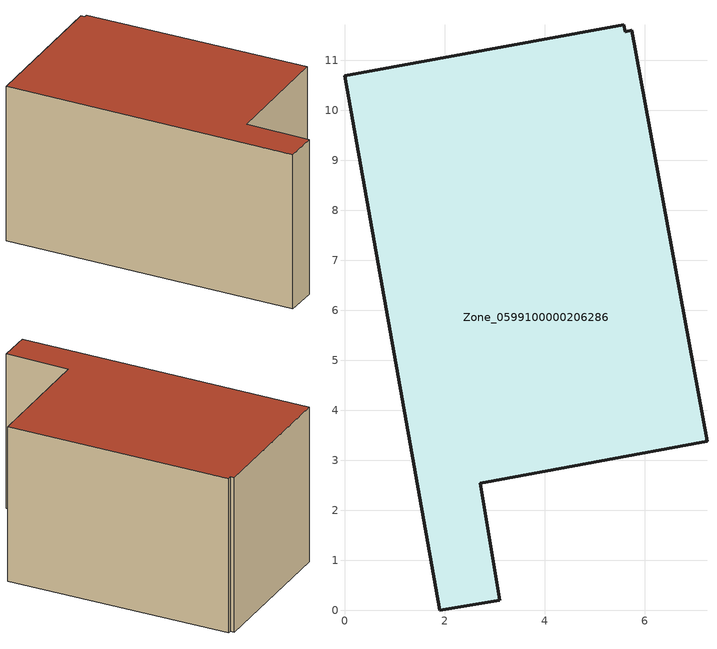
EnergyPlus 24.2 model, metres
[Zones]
Zone_0599100000206286
 floor ground (C_G): 5.75,11.6 7.25,3.38 2.71,2.55 3.1,0.2 1.91,0 0,10.69 5.59,11.72 5.62,11.57 z0
 wall outside (C_F): 1.91,0 3.1,0.2 2.71,2.55 7.25,3.38 5.75,11.6 5.62,11.57 5.59,11.72 0,10.69 1.91,0 z0:5.92
 roof outside (C_R): 7.25,3.38 5.75,11.6 5.62,11.57 5.59,11.72 0,10.69 1.91,0 3.1,0.2 2.71,2.55 z5.92
[BUILDING]
Pand.0599100000206286: North Axis=0; Terrain=City; Loads Convergence Tolerance Value=0.04; Temperature Convergence Tolerance Value=0.4; Solar Distribution=FullExterior; Maximum Number of Warmup Days=25; Minimum Number of Warmup Days=1
[Site:Location]
Rotterdam.The.Hague.AP_ZH_NLD Design_Conditions: Latitude=51.96; Longitude=4.45; Time Zone=1; Elevation=-4.5
[SITE:GROUNDTEMPERATURE:BUILDINGSURFACE]
18, 18, 18, 18, 18, 18, 18, 18, 18, 18, 18, 18
[MATERIAL] Thermal Absorptance=0.9; Solar Absorptance=0.7; Visible Absorptance=0.7
Name | Roughness | Thickness | Conductivity | Density | Specific Heat
G.TI.1946-1964 | MediumSmooth | 0.15 | 1 | 540 | 1210
F.TI.1946-1964 | Rough | 0.3 | 0.857143 | 1920 | 840
R.TI.1946-1964 | MediumRough | 0.2 | 0.277778 | 1500 | 1000
[CONSTRUCTION]
C_G: G.TI.1946-1964
C_F: F.TI.1946-1964
C_R: R.TI.1946-1964
[ZONE]
Zone_0599100000206286: Type=1; Multiplier=1; Ceiling Height=Autocalculate; Volume=Autocalculate; Floor Area=autocalculate; Part of Total Floor Area=Yes
[ZONEINFILTRATION:DESIGNFLOWRATE]
Infil_Zone_0599100000206286: Zone or ZoneList or Space or SpaceList=Zone_0599100000206286; Schedule=AlwaysOn; Design Flow Rate Calculation Method=Flow/Area; Flow Rate per Floor Area=0.003; Constant Term Coefficient=1; Temperature Term Coefficient=0; Velocity Term Coefficient=0; Velocity Squared Term Coefficient=0
[HVACTEMPLATE:ZONE:IDEALLOADSAIRSYSTEM]
Zone_0599100000206286: Maximum Heating Supply Air Temperature=50; Minimum Cooling Supply Air Temperature=13; Maximum Heating Supply Air Humidity Ratio=0.0156; Minimum Cooling Supply Air Humidity Ratio=0.0077; Heating Limit=NoLimit; Cooling Limit=NoLimit; Dehumidification Control Type=ConstantSensibleHeatRatio; Cooling Sensible Heat Ratio=0.7; Dehumidification Setpoint=60; Humidification Control Type=None; Humidification Setpoint=30; Outdoor Air Method=None; Outdoor Air Flow Rate per Person=0.00944; Outdoor Air Flow Rate per Zone Floor Area=0; Outdoor Air Flow Rate per Zone=0; Demand Controlled Ventilation Type=None; Outdoor Air Economizer Type=NoEconomizer; Heat Recovery Type=None; Sensible Heat Recovery Effectiveness=0.7; Latent Heat Recovery Effectiveness=0.65
[ZONECONTROL:THERMOSTAT]
ThermostatControl_Zone_0599100000206286: Zone or ZoneList=Zone_0599100000206286; Control Type Schedule=DualSetpointControlType; Control 1=Thermostat_Zone_0599100000206286; Temperature Difference Between Cutout And Setpoint=0
[THERMOSTATSETPOINT:DUALSETPOINT]
Thermostat_Zone_0599100000206286: Heating Setpoint Temperature Schedule=HeatingSetpoint_Zone_0599100000206286; Cooling Setpoint Temperature Schedule=CoolingSetpoint_Zone_0599100000206286
[SCHEDULE:COMPACT]
HeatingSetpoint_Zone_0599100000206286: Through: 12/31, For: AllDays, Until: 24:00, 21
CoolingSetpoint_Zone_0599100000206286: Through: 12/31, For: AllDays, Until: 24:00, 24
DualSetpointControlType: Through: 12/31, For: AllDays, Until: 24:00, 4
AlwaysOn: Through: 12/31, For: AllDays, Until: 24:00, 1
